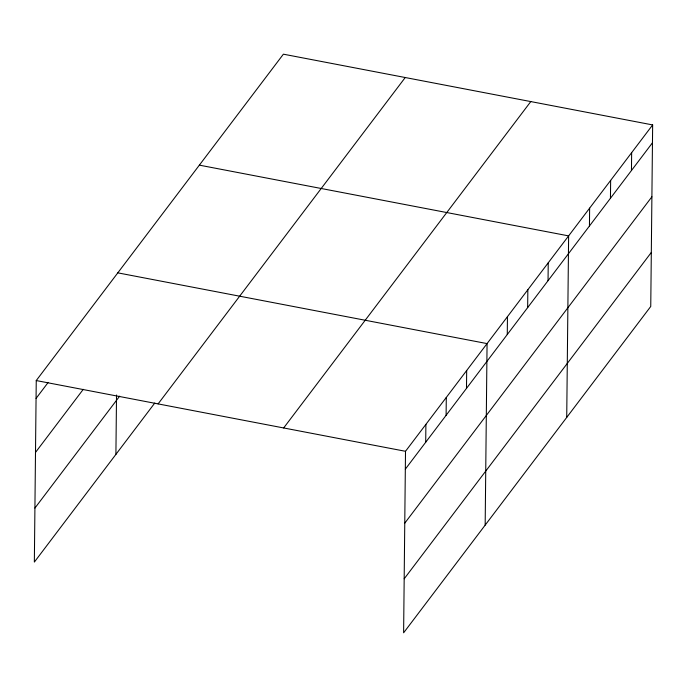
<?xml version="1.0" encoding="UTF-8"?>
<svg xmlns="http://www.w3.org/2000/svg" width="687" height="687" viewBox="0 0 687 687"><rect width="100%" height="100%" fill="white"/><g stroke="black" fill="none" stroke-linecap="round" stroke-linejoin="round"><path stroke-width="1.03" d="M652.65 124.922L405.51 451.299L403.613 632.821L650.752 306.445L652.65 124.922L283.387 54.179L36.248 380.555L34.35 562.078L154.773 403.046M115.905 454.373L116.524 395.016M425.708 442.239L425.897 424.377M446.103 415.317L446.292 397.447M466.49 388.387L466.679 370.525M485.168 525.117L487.066 343.594L117.803 272.851M507.272 334.535L507.453 316.673M527.659 307.613L527.848 289.742M548.046 280.682L548.235 262.82M566.723 417.413L568.621 235.89L199.359 165.146M589.446 226.014L589.626 208.152M610.451 198.268L610.64 180.406M631.456 170.531L631.645 152.669M36.068 398.417L48.167 382.427M35.501 452.424L83.282 389.314M34.917 508.071L119.658 396.159M158.104 403.896L405.244 77.519M283.654 427.958L530.793 101.573M405.321 469.169L652.461 142.784M404.755 523.176L651.894 196.791M404.179 578.815L651.31 252.438M36.248 380.555L405.51 451.299"/></g></svg>
